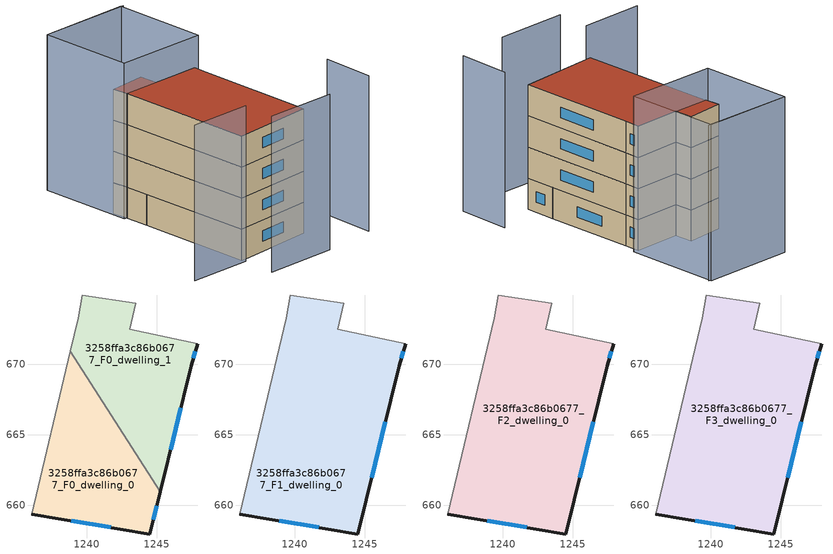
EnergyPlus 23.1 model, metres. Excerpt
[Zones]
3258ffa3c86b0677_F0_dwelling_0
 floor ground (EU_floor_Construction): 1238.85,670.93 1245.24,660.95 1244.51,657.94 1236.12,659.33 z0
 wall outside (EU_wall_Construction): 1236.12,659.33 1244.51,657.94 1245.24,660.95 z0:3
 wall adiabatic (EU_wall_Construction): 1238.85,670.93 1236.12,659.33 z0:3
 wall to 3258ffa3c86b0677_F0_dwelling_1 (EU_wall_Construction): 1245.25,660.95 1238.85,670.93 z0:3
 window (EU_Window_Construction): 1244.75,658.94 1245,659.94 / 1238.91,658.87 1241.71,658.41 z1:2
3258ffa3c86b0677_F0_dwelling_1
 floor ground (EU_floor_Construction): 1247.9,671.45 1247.45,669.91 1245.24,660.95 1238.85,670.93 1239.41,673.29 1239.71,674.93 1243.5,674.34 1243.09,672.49 z0
 wall outside (EU_wall_Construction): 1245.24,660.95 1247.45,669.91 1247.9,671.45 z0:3
 wall adiabatic (EU_wall_Construction): 1247.9,671.45 1243.09,672.49 1243.5,674.34 1239.71,674.93 1239.41,673.29 1238.85,670.93 z0:3
 window (EU_Window_Construction): 1245.98,663.93 1246.71,666.92 / 1247.6,670.43 1247.75,670.94 z1:2
3258ffa3c86b0677_F1_dwelling_0
 floor to 3258ffa3c86b0677_F0_dwelling_0 (EU_floor_Construction): 1238.85,670.93 1245.24,660.95 1244.51,657.94 1236.12,659.33 z3
 floor to 3258ffa3c86b0677_F0_dwelling_1 (EU_floor_Construction): 1247.9,671.45 1247.45,669.91 1245.24,660.95 1238.85,670.93 1239.41,673.29 1239.71,674.93 1243.5,674.34 1243.09,672.49 z3
 wall outside (EU_wall_Construction): 1236.12,659.33 1244.51,657.94 1247.45,669.91 1247.9,671.45 z3:6
 wall adiabatic (EU_wall_Construction): 1247.9,671.45 1243.09,672.49 1243.5,674.34 1239.71,674.93 1239.41,673.29 1236.12,659.33 z3:6
 window (EU_Window_Construction): 1247.6,670.43 1247.75,670.94 / 1245.49,661.93 1246.47,665.92 / 1238.91,658.87 1241.71,658.41 z4:5
3258ffa3c86b0677_F2_dwelling_0
 floor to 3258ffa3c86b0677_F1_dwelling_0 (EU_floor_Construction): 1247.9,671.45 1247.45,669.91 1244.51,657.94 1236.12,659.33 1239.41,673.29 1239.71,674.93 1243.5,674.34 1243.09,672.49 z6
 wall outside (EU_wall_Construction): 1236.12,659.33 1244.51,657.94 1247.45,669.91 1247.9,671.45 z6:9
 wall adiabatic (EU_wall_Construction): 1247.9,671.45 1243.09,672.49 1243.5,674.34 1239.71,674.93 1239.41,673.29 1236.12,659.33 z6:9
 window (EU_Window_Construction): 1247.6,670.43 1247.75,670.94 / 1245.49,661.93 1246.47,665.92 / 1238.91,658.87 1241.71,658.41 z7:8
3258ffa3c86b0677_F3_dwelling_0
 floor to 3258ffa3c86b0677_F2_dwelling_0 (EU_floor_Construction): 1247.9,671.45 1247.45,669.91 1244.51,657.94 1236.12,659.33 1239.41,673.29 1239.71,674.93 1243.5,674.34 1243.09,672.49 z9
 wall outside (EU_wall_Construction): 1236.12,659.33 1244.51,657.94 1247.45,669.91 1247.9,671.45 z9:12
 wall adiabatic (EU_wall_Construction): 1247.9,671.45 1243.09,672.49 1243.5,674.34 1239.71,674.93 1239.41,673.29 1236.12,659.33 z9:12
 window (EU_Window_Construction): 1247.6,670.43 1247.75,670.94 / 1245.49,661.93 1246.47,665.92 / 1238.91,658.87 1241.71,658.41 z10:11
 roof outside (EU_roof_Construction): 1244.51,657.94 1247.45,669.91 1247.9,671.45 1243.09,672.49 1243.5,674.34 1239.71,674.93 1239.41,673.29 1236.12,659.33 z12
shading: 1235.15,655.63 1242.36,653.92 / 1247.92,653.21 1249.37,658.45 / 1236.12,658.97 1229.79,660.42 / 1250.75,680.55 1241.45,682.85 / 1241.43,682.86 1250.56,680.67 / 1250.56,680.67 1248.3,671.24 / 1248.3,671.24 1239.16,673.44 / 1239.16,673.44 1241.43,682.86 z0:15
[Building]
EU S2 Campaign: North Axis=0; Terrain=City; Solar Distribution=FullExterior
[Site:Location]
Bologna: Latitude=44.5; Longitude=11.25; Time Zone=1; Elevation=37
[SizingPeriod:WeatherFileDays]
AnnualSizingPeriod: Begin Month=1; Begin Day of Month=1; End Month=12; End Day of Month=31; Day of Week for Start Day=Monday; Use Weather File Daylight Saving Period=No; Use Weather File Rain and Snow Indicators=No
[MATERIAL]
EU_InternalMass_Material: Roughness=MediumRough; Thickness=0.1; Conductivity=1; Density=1800; Specific Heat=900; Thermal Absorptance=0.9; Solar Absorptance=0.7; Visible Absorptance=0.7
[MATERIAL:NOMASS] Roughness=MediumRough; Thermal Absorptance=0.9; Solar Absorptance=0.7; Visible Absorptance=0.7
Name | Thermal Resistance
EU_wall_NoMass | 0.937881
EU_roof_NoMass | 0.548572
EU_floor_NoMass | 0.71348
[WINDOWMATERIAL:SIMPLEGLAZINGSYSTEM]
EU_Window_SimpleGlazing: UFactor=4.25633; Solar Heat Gain Coefficient=0.85; Visible Transmittance=0.85
[CONSTRUCTION]
EU_wall_Construction: EU_wall_NoMass
EU_roof_Construction: EU_roof_NoMass
EU_floor_Construction: EU_floor_NoMass
EU_InternalMass_Construction: EU_InternalMass_Material
EU_Window_Construction: EU_Window_SimpleGlazing
[ZONE] Type=1; Multiplier=1; Ceiling Height=autocalculate; Floor Area=autocalculate; Part of Total Floor Area=Yes
Name | Volume
3258ffa3c86b0677_F0_dwelling_0 | 191.463
3258ffa3c86b0677_F1_dwelling_0 | 382.917
3258ffa3c86b0677_F2_dwelling_0; 3258ffa3c86b0677_F3_dwelling_0 | 382.931
3258ffa3c86b0677_F0_dwelling_1 | 191.455
[INTERNALMASS] Construction=EU_InternalMass_Construction
Name | Zone or ZoneList | Surface Area
3258ffa3c86b0677_F0_dwelling_0_EU_InternalMass | 3258ffa3c86b0677_F0_dwelling_0 | 63.8212
3258ffa3c86b0677_F0_dwelling_1_EU_InternalMass | 3258ffa3c86b0677_F0_dwelling_1 | 63.818
3258ffa3c86b0677_F1_dwelling_0_EU_InternalMass | 3258ffa3c86b0677_F1_dwelling_0 | 127.644
3258ffa3c86b0677_F2_dwelling_0_EU_InternalMass | 3258ffa3c86b0677_F2_dwelling_0 | 127.644
3258ffa3c86b0677_F3_dwelling_0_EU_InternalMass | 3258ffa3c86b0677_F3_dwelling_0 | 127.644
[OTHEREQUIPMENT] Fuel Type=Electricity; Design Level Calculation Method=Watts/Area; Power per Zone Floor Area=1; Fraction Latent=0; Fraction Radiant=0; Fraction Lost=0; Carbon Dioxide Generation Rate=0; EndUse Subcategory=EU_Step8_InternalGains
Name | Zone or ZoneList or Space or SpaceList | Schedule
EU_Step8_InternalGain_3258ffa3c86b0677_F0_dwelling_0_f000 | 3258ffa3c86b0677_F0_dwelling_0 | EU_Step8_GainSchedule_3258ffa3c86b0677_F0_dwelling_0_f000
EU_Step8_InternalGain_3258ffa3c86b0677_F0_dwelling_1_f000 | 3258ffa3c86b0677_F0_dwelling_1 | EU_Step8_GainSchedule_3258ffa3c86b0677_F0_dwelling_1_f000
EU_Step8_InternalGain_3258ffa3c86b0677_F1_dwelling_0_f000 | 3258ffa3c86b0677_F1_dwelling_0 | EU_Step8_GainSchedule_3258ffa3c86b0677_F1_dwelling_0_f000
EU_Step8_InternalGain_3258ffa3c86b0677_F2_dwelling_0_f000 | 3258ffa3c86b0677_F2_dwelling_0 | EU_Step8_GainSchedule_3258ffa3c86b0677_F2_dwelling_0_f000
EU_Step8_InternalGain_3258ffa3c86b0677_F3_dwelling_0_f000 | 3258ffa3c86b0677_F3_dwelling_0 | EU_Step8_GainSchedule_3258ffa3c86b0677_F3_dwelling_0_f000
[ZONEVENTILATION:DESIGNFLOWRATE] Schedule=EU_AlwaysOn; Design Flow Rate Calculation Method=AirChanges/Hour; Air Changes per Hour=0.687892; Ventilation Type=Natural; Fan Pressure Rise=0; Fan Total Efficiency=1; Constant Term Coefficient=1; Temperature Term Coefficient=0; Velocity Term Coefficient=0; Velocity Squared Term Coefficient=0; Minimum Indoor Temperature=-100; Maximum Indoor Temperature=100; Delta Temperature=-100; Minimum Outdoor Temperature=-100; Maximum Outdoor Temperature=100; Maximum Wind Speed=40
Name | Zone or ZoneList or Space or SpaceList
EU_ConstantAir_3258ffa3c86b0677_F0_dwelling_0 | 3258ffa3c86b0677_F0_dwelling_0
EU_ConstantAir_3258ffa3c86b0677_F0_dwelling_1 | 3258ffa3c86b0677_F0_dwelling_1
EU_ConstantAir_3258ffa3c86b0677_F1_dwelling_0 | 3258ffa3c86b0677_F1_dwelling_0
EU_ConstantAir_3258ffa3c86b0677_F2_dwelling_0 | 3258ffa3c86b0677_F2_dwelling_0
EU_ConstantAir_3258ffa3c86b0677_F3_dwelling_0 | 3258ffa3c86b0677_F3_dwelling_0
[HVACTEMPLATE:THERMOSTAT] Constant Heating Setpoint=20; Constant Cooling Setpoint=50
EU_HeatOnly_3258ffa3c86b0677_F0_dwelling_0; EU_HeatOnly_3258ffa3c86b0677_F0_dwelling_1; EU_HeatOnly_3258ffa3c86b0677_F1_dwelling_0; EU_HeatOnly_3258ffa3c86b0677_F2_dwelling_0; EU_HeatOnly_3258ffa3c86b0677_F3_dwelling_0
[HVACTEMPLATE:ZONE:IDEALLOADSAIRSYSTEM] System Availability Schedule=EU_AlwaysOn; Maximum Heating Supply Air Temperature=50; Minimum Cooling Supply Air Temperature=13; Maximum Heating Supply Air Humidity Ratio=0.0156; Minimum Cooling Supply Air Humidity Ratio=0.0077; Heating Limit=NoLimit; Cooling Limit=NoLimit; Heating Availability Schedule=EU_AlwaysOn; Cooling Availability Schedule=EU_CoolingOff; Dehumidification Control Type=ConstantSensibleHeatRatio; Cooling Sensible Heat Ratio=0.7; Dehumidification Setpoint=60; Humidification Control Type=None; Humidification Setpoint=30; Outdoor Air Method=None; Outdoor Air Flow Rate per Person=0.00944; Outdoor Air Flow Rate per Zone Floor Area=0; Outdoor Air Flow Rate per Zone=0; Demand Controlled Ventilation Type=None; Outdoor Air Economizer Type=NoEconomizer; Heat Recovery Type=None; Sensible Heat Recovery Effectiveness=0.7; Latent Heat Recovery Effectiveness=0.65
Name | Template Thermostat
3258ffa3c86b0677_F0_dwelling_0 | EU_HeatOnly_3258ffa3c86b0677_F0_dwelling_0
3258ffa3c86b0677_F0_dwelling_1 | EU_HeatOnly_3258ffa3c86b0677_F0_dwelling_1
3258ffa3c86b0677_F1_dwelling_0 | EU_HeatOnly_3258ffa3c86b0677_F1_dwelling_0
3258ffa3c86b0677_F2_dwelling_0 | EU_HeatOnly_3258ffa3c86b0677_F2_dwelling_0
3258ffa3c86b0677_F3_dwelling_0 | EU_HeatOnly_3258ffa3c86b0677_F3_dwelling_0
[SIZING:ZONE] Zone Cooling Design Supply Air Temperature Input Method=SupplyAirTemperature; Zone Cooling Design Supply Air Temperature=13; Zone Heating Design Supply Air Temperature Input Method=SupplyAirTemperature; Zone Heating Design Supply Air Temperature=50; Zone Cooling Design Supply Air Humidity Ratio=0.008; Zone Heating Design Supply Air Humidity Ratio=0.008; Cooling Design Air Flow Method=DesignDay; Cooling Design Air Flow Rate=0; Cooling Minimum Air Flow per Zone Floor Area=0.000762; Cooling Minimum Air Flow=0; Cooling Minimum Air Flow Fraction=0.2; Heating Design Air Flow Method=DesignDay; Heating Design Air Flow Rate=0; Heating Maximum Air Flow per Zone Floor Area=0.002032; Heating Maximum Air Flow=0.141576; Heating Maximum Air Flow Fraction=0.3; Account for Dedicated Outdoor Air System=No; Dedicated Outdoor Air System Control Strategy=NeutralSupplyAir; Dedicated Outdoor Air Low Setpoint Temperature for Design=autosize; Dedicated Outdoor Air High Setpoint Temperature for Design=autosize; Zone Load Sizing Method=Sensible Load Only No Latent Load; Zone Latent Cooling Design Supply Air Humidity Ratio Input Method=HumidityRatioDifference; Zone Cooling Design Supply Air Humidity Ratio Difference=0.005; Zone Latent Heating Design Supply Air Humidity Ratio Input Method=HumidityRatioDifference; Zone Humidification Design Supply Air Humidity Ratio Difference=0.005
3258ffa3c86b0677_F0_dwelling_0; 3258ffa3c86b0677_F0_dwelling_1; 3258ffa3c86b0677_F1_dwelling_0; 3258ffa3c86b0677_F2_dwelling_0; 3258ffa3c86b0677_F3_dwelling_0
[SCHEDULE:CONSTANT]
Name | Hourly Value
EU_AlwaysOn | 1
EU_CoolingOff | 0
[SCHEDULE:FILE] Column Number=1; Rows to Skip at Top=0; Number of Hours of Data=8760; Column Separator=Comma; Interpolate to Timestep=No; Minutes per Item=60; Adjust Schedule for Daylight Savings=Yes
Name | File
EU_Step8_GainSchedule_3258ffa3c86b0677_F0_dwelling_0_f000 | ../../schedules/3258ffa3c86b0677/3258ffa3c86b0677_F0_dwelling_0_f000_gain.csv
EU_Step8_GainSchedule_3258ffa3c86b0677_F0_dwelling_1_f000 | ../../schedules/3258ffa3c86b0677/3258ffa3c86b0677_F0_dwelling_1_f000_gain.csv
EU_Step8_GainSchedule_3258ffa3c86b0677_F1_dwelling_0_f000 | ../../schedules/3258ffa3c86b0677/3258ffa3c86b0677_F1_dwelling_0_f000_gain.csv
EU_Step8_GainSchedule_3258ffa3c86b0677_F2_dwelling_0_f000 | ../../schedules/3258ffa3c86b0677/3258ffa3c86b0677_F2_dwelling_0_f000_gain.csv
EU_Step8_GainSchedule_3258ffa3c86b0677_F3_dwelling_0_f000 | ../../schedules/3258ffa3c86b0677/3258ffa3c86b0677_F3_dwelling_0_f000_gain.csv
